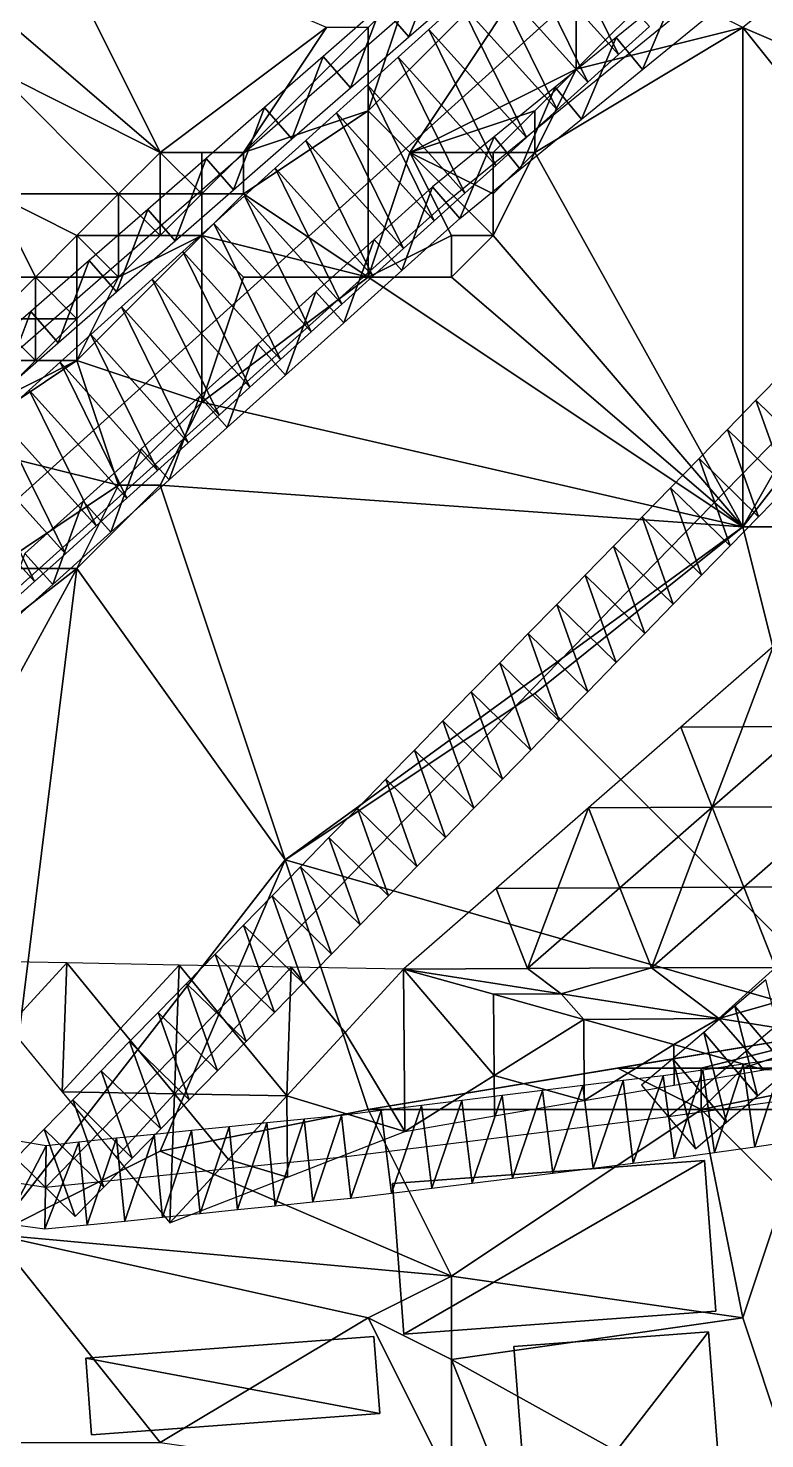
# Model space of a CAD drawing. Header units: metres. Extents: x -1103 to 901, y -902 to 905.
# Drawn here: x 3.7 to 39.1, y 344.2 to 412 of the extents above; entities that cross this region are included whole.
import ezdxf

# ---------------------------------------------------------------- set-up
doc = ezdxf.new("R2010")
doc.units = ezdxf.units.M
for name, color, linetype in [('OSM_BUILDING_FOOTPRINTS', 7, 'CONTINUOUS'), ('OSM_BUILDING_ROOFS', 1, 'CONTINUOUS'), ('OSM_BUILDING_WALLS', 8, 'CONTINUOUS'), ('OSM_PARKING', 8, 'CONTINUOUS'), ('OSM_ROAD_AXES', 2, 'CONTINUOUS'), ('OSM_ROAD_SURFACE', 9, 'CONTINUOUS'), ('OSM_TERRAIN', 3, 'CONTINUOUS'), ('OSM_WATER_SURFACE', 5, 'CONTINUOUS'), ('OSM_WATERWAYS', 5, 'CONTINUOUS')]:
    doc.layers.add(name, color=color, linetype=linetype)

msp = doc.modelspace()

# ---------------------------------------------------------------- linework, layer by layer
at = {"layer": 'OSM_BUILDING_FOOTPRINTS'}
for points in [[(21.168, 356.453, 12.042), (36.157, 357.559, 12.042), (36.699, 350.316, 12.042), (21.71, 349.21, 12.042), (21.168, 356.453, 12.042)], [(6.699, 344.366, 13.158), (6.422, 348.06, 13.158), (20.273, 349.099, 13.158), (20.549, 345.406, 13.158), (6.699, 344.366, 13.158)], [(27.004, 348.613, 12.706), (36.356, 349.32, 12.706), (37.152, 338.991, 12.706), (27.8, 338.272, 12.706), (27.004, 348.613, 12.706)]]:
    msp.add_polyline3d(points, close=True, dxfattribs=at)
at = {"layer": 'OSM_BUILDING_ROOFS'}
for points in [[(36.157, 357.559, 26.042), (21.168, 356.453, 26.042), (21.71, 349.21, 26.042)], [(36.157, 357.559, 26.042), (21.71, 349.21, 26.042), (36.699, 350.316, 26.042)], [(6.422, 348.06, 23.158), (20.549, 345.406, 23.158), (20.273, 349.099, 23.158)], [(36.356, 349.32, 26.706), (27.004, 348.613, 26.706), (27.8, 338.272, 26.706)], [(36.356, 349.32, 26.706), (27.8, 338.272, 26.706), (37.152, 338.991, 26.706)], [(6.422, 348.06, 23.158), (6.699, 344.366, 23.158), (20.549, 345.406, 23.158)]]:
    msp.add_3dface(points, dxfattribs=at)
at = {"layer": 'OSM_BUILDING_WALLS'}
for points in [[(36.157, 357.559, 12.042), (21.168, 356.453, 12.042), (21.168, 356.453, 26.042)], [(36.157, 357.559, 12.042), (21.168, 356.453, 26.042), (36.157, 357.559, 26.042)], [(36.699, 350.316, 12.042), (36.157, 357.559, 12.042), (36.157, 357.559, 26.042)], [(36.699, 350.316, 12.042), (36.157, 357.559, 26.042), (36.699, 350.316, 26.042)], [(21.168, 356.453, 12.042), (21.71, 349.21, 12.042), (21.71, 349.21, 26.042)], [(21.168, 356.453, 12.042), (21.71, 349.21, 26.042), (21.168, 356.453, 26.042)], [(21.71, 349.21, 12.042), (36.699, 350.316, 12.042), (36.699, 350.316, 26.042)], [(21.71, 349.21, 12.042), (36.699, 350.316, 26.042), (21.71, 349.21, 26.042)], [(20.273, 349.099, 13.158), (6.422, 348.06, 13.158), (6.422, 348.06, 23.158)], [(20.273, 349.099, 13.158), (6.422, 348.06, 23.158), (20.273, 349.099, 23.158)], [(20.549, 345.406, 13.158), (20.273, 349.099, 13.158), (20.273, 349.099, 23.158)], [(20.549, 345.406, 13.158), (20.273, 349.099, 23.158), (20.549, 345.406, 23.158)], [(36.356, 349.32, 12.706), (27.004, 348.613, 12.706), (27.004, 348.613, 26.706)], [(36.356, 349.32, 12.706), (27.004, 348.613, 26.706), (36.356, 349.32, 26.706)], [(37.152, 338.991, 12.706), (36.356, 349.32, 12.706), (36.356, 349.32, 26.706)], [(37.152, 338.991, 12.706), (36.356, 349.32, 26.706), (37.152, 338.991, 26.706)], [(27.004, 348.613, 12.706), (27.8, 338.272, 12.706), (27.8, 338.272, 26.706)], [(27.004, 348.613, 12.706), (27.8, 338.272, 26.706), (27.004, 348.613, 26.706)], [(6.422, 348.06, 13.158), (6.699, 344.366, 13.158), (6.699, 344.366, 23.158)], [(6.422, 348.06, 13.158), (6.699, 344.366, 23.158), (6.422, 348.06, 23.158)], [(6.699, 344.366, 13.158), (20.549, 345.406, 13.158), (20.549, 345.406, 23.158)], [(6.699, 344.366, 13.158), (20.549, 345.406, 23.158), (6.699, 344.366, 23.158)]]:
    msp.add_3dface(points, dxfattribs=at)
at = {"layer": 'OSM_PARKING'}
for points in [[(38, 378.394, 12.718), (39.462, 382.257, 12.431), (35.022, 378.38, 12.833)], [(40.978, 378.409, 12.622), (39.462, 382.257, 12.431), (38, 378.394, 12.718)], [(36.537, 374.532, 13.006), (35.022, 378.38, 12.833), (30.581, 374.503, 13.251)], [(36.537, 374.532, 13.006), (38, 378.394, 12.718), (35.022, 378.38, 12.833)], [(42.494, 374.561, 12.813), (40.978, 378.409, 12.622), (36.537, 374.532, 13.006)], [(40.978, 378.409, 12.622), (38, 378.394, 12.718), (36.537, 374.532, 13.006)], [(29.118, 370.64, 13.565), (30.581, 374.503, 13.251), (26.14, 370.626, 13.696)], [(32.096, 370.655, 13.435), (30.581, 374.503, 13.251), (29.118, 370.64, 13.565)], [(32.096, 370.655, 13.435), (36.537, 374.532, 13.006), (30.581, 374.503, 13.251)], [(35.075, 370.669, 13.305), (36.537, 374.532, 13.006), (32.096, 370.655, 13.435)], [(38.053, 370.684, 13.178), (36.537, 374.532, 13.006), (35.075, 370.669, 13.305)], [(42.494, 374.561, 12.813), (36.537, 374.532, 13.006), (38.053, 370.684, 13.178)], [(41.031, 370.699, 13.063), (42.494, 374.561, 12.813), (38.053, 370.684, 13.178)], [(27.656, 366.778, 13.875), (26.14, 370.626, 13.696), (21.699, 366.749, 14.132)], [(27.656, 366.778, 13.875), (29.118, 370.64, 13.565), (26.14, 370.626, 13.696)], [(33.612, 366.807, 13.619), (32.096, 370.655, 13.435), (27.656, 366.778, 13.875)], [(32.096, 370.655, 13.435), (29.118, 370.64, 13.565), (27.656, 366.778, 13.875)], [(33.612, 366.807, 13.619), (35.075, 370.669, 13.305), (32.096, 370.655, 13.435)], [(39.569, 366.836, 13.358), (38.053, 370.684, 13.178), (33.612, 366.807, 13.619)], [(38.053, 370.684, 13.178), (35.075, 370.669, 13.305), (33.612, 366.807, 13.619)], [(39.569, 366.836, 13.358), (41.031, 370.699, 13.063), (38.053, 370.684, 13.178)], [(5.508, 367.048, 14.365), (0.111, 367.147, 14.469), (2.7, 364.001, 14.526)], [(5.508, 367.048, 14.365), (2.7, 364.001, 14.526), (5.29, 360.855, 14.613)], [(8.097, 363.901, 14.46), (5.508, 367.048, 14.365), (5.29, 360.855, 14.613)], [(10.905, 366.948, 14.306), (5.508, 367.048, 14.365), (8.097, 363.901, 14.46)], [(10.905, 366.948, 14.306), (8.097, 363.901, 14.46), (10.687, 360.755, 14.631)], [(13.494, 363.802, 14.471), (10.905, 366.948, 14.306), (10.687, 360.755, 14.631)], [(16.302, 366.849, 14.303), (10.905, 366.948, 14.306), (13.494, 363.802, 14.471)], [(16.302, 366.849, 14.303), (13.494, 363.802, 14.471), (16.084, 360.656, 14.615)], [(18.891, 363.702, 14.443), (16.302, 366.849, 14.303), (16.084, 360.656, 14.615)], [(21.699, 366.749, 14.132), (16.302, 366.849, 14.303), (18.891, 363.702, 14.443)], [(21.699, 366.749, 14.132), (18.891, 363.702, 14.443), (21.754, 358.953, 14.577)], [(21.699, 366.749, 14.132), (29.271, 365.56, 13.882), (27.656, 366.778, 13.875)], [(21.699, 366.749, 14.132), (21.754, 358.953, 14.577), (26.054, 361.643, 14.265)], [(21.699, 366.749, 14.132), (26.054, 361.643, 14.265), (26.026, 365.541, 14.022)], [(21.699, 366.749, 14.132), (26.026, 365.541, 14.022), (29.271, 365.56, 13.882)], [(27.656, 366.778, 13.875), (29.271, 365.56, 13.882), (33.612, 366.807, 13.619)], [(29.271, 365.56, 13.882), (36.843, 364.372, 13.633), (33.612, 366.807, 13.619)], [(33.612, 366.807, 13.619), (36.843, 364.372, 13.633), (39.569, 366.836, 13.358)], [(39.569, 366.836, 13.358), (36.843, 364.372, 13.633), (41.184, 365.618, 13.367)], [(26.026, 365.541, 14.022), (30.354, 364.333, 13.913), (29.271, 365.56, 13.882)], [(26.026, 365.541, 14.022), (26.054, 361.643, 14.265), (30.354, 364.333, 13.913)], [(29.271, 365.56, 13.882), (30.354, 364.333, 13.913), (36.843, 364.372, 13.633)], [(36.843, 364.372, 13.633), (44.414, 363.183, 13.503), (41.184, 365.618, 13.367)], [(30.354, 364.333, 13.913), (26.054, 361.643, 14.265), (30.382, 360.435, 14.255)], [(30.354, 364.333, 13.913), (34.681, 363.125, 13.803), (36.843, 364.372, 13.633)], [(30.354, 364.333, 13.913), (30.382, 360.435, 14.255), (34.681, 363.125, 13.803)], [(34.681, 363.125, 13.803), (39.009, 361.917, 13.943), (36.843, 364.372, 13.633)], [(36.843, 364.372, 13.633), (39.009, 361.917, 13.943), (44.414, 363.183, 13.503)], [(8.097, 363.901, 14.46), (5.29, 360.855, 14.613), (10.687, 360.755, 14.631)], [(16.084, 360.656, 14.615), (13.494, 363.802, 14.471), (10.687, 360.755, 14.631)], [(18.891, 363.702, 14.443), (16.084, 360.656, 14.615), (21.754, 358.953, 14.577)], [(34.681, 363.125, 13.803), (30.382, 360.435, 14.255), (34.695, 361.176, 14.011)], [(34.681, 363.125, 13.803), (34.695, 361.176, 14.011), (39.009, 361.917, 13.943)], [(44.414, 363.183, 13.503), (39.009, 361.917, 13.943), (45.498, 361.956, 13.707)], [(26.054, 361.643, 14.265), (21.754, 358.953, 14.577), (26.068, 359.694, 14.417)], [(26.054, 361.643, 14.265), (26.068, 359.694, 14.417), (30.382, 360.435, 14.255)], [(10.687, 360.755, 14.631), (5.29, 360.855, 14.613), (7.879, 357.708, 14.774)], [(10.687, 360.755, 14.631), (7.879, 357.708, 14.774), (10.468, 354.562, 14.784)], [(13.276, 357.609, 14.731), (10.687, 360.755, 14.631), (10.468, 354.562, 14.784)], [(16.084, 360.656, 14.615), (10.687, 360.755, 14.631), (13.276, 357.609, 14.731)], [(16.084, 360.656, 14.615), (13.276, 357.609, 14.731), (16.111, 356.757, 14.689)], [(16.084, 360.656, 14.615), (16.111, 356.757, 14.689), (21.754, 358.953, 14.577)], [(13.276, 357.609, 14.731), (10.468, 354.562, 14.784), (16.111, 356.757, 14.689)]]:
    msp.add_3dface(points, dxfattribs=at)
at = {"layer": 'OSM_ROAD_AXES'}
for points in [[(-77.255, 318.222, 13.765), (-17.587, 370.653, 14.891), (41.507, 423.969, 9.215), (64.886, 443.101, 7.999), (86.894, 462.421, 8.395), (179.625, 541.713, 13.917)], [(21.533, 220.638, 15.284), (43.275, 222.971, 16.087), (68.555, 224.243, 16.043), (101.407, 224.896, 16.074), (106.459, 226.267, 16.066), (109.963, 229.916, 16.032), (111.466, 233.643, 15.997), (107.708, 271.067, 14.313), (105.011, 294.423, 14.925), (102.391, 315.823, 14.605), (98.025, 345.66, 14.245), (92.553, 382.243, 10.988), (91.282, 387.186, 10.388), (89.359, 392.672, 9.962), (83.688, 401.441, 9.343), (76.68, 410.454, 8.796), (72.9, 413.85, 8.624), (68.08, 415.32, 8.564), (62.299, 414.292, 8.719), (57.856, 410.897, 9.039), (4.488, 356.265, 14.73)], [(34.433, 359.649, 14.034), (83.688, 401.441, 9.343)], [(92.553, 382.243, 10.988), (74.304, 369.514, 12.272), (66.743, 365.688, 12.835), (55.7, 362.669, 13.414), (34.433, 359.649, 14.034), (18.935, 357.736, 14.555), (4.488, 356.265, 14.73), (-0.332, 356.995, 14.776), (-4.853, 358.621, 14.73), (-11.673, 363.631, 14.622), (-17.587, 370.653, 14.891)]]:
    msp.add_polyline3d(points, dxfattribs=at)
at = {"layer": 'OSM_ROAD_SURFACE'}
for points in [[(32.033, 410.707, 10.877), (28.821, 417.237, 10.448), (27.344, 415.904, 10.656)], [(32.033, 410.707, 10.877), (33.51, 412.04, 10.631), (28.821, 417.237, 10.448)], [(30.556, 409.374, 11.027), (27.344, 415.904, 10.656), (25.866, 414.571, 10.864)], [(30.556, 409.374, 11.027), (32.033, 410.707, 10.877), (27.344, 415.904, 10.656)], [(29.078, 408.041, 11.151), (25.866, 414.571, 10.864), (24.389, 413.238, 11.071)], [(29.078, 408.041, 11.151), (30.556, 409.374, 11.027), (25.866, 414.571, 10.864)], [(27.601, 406.708, 11.323), (24.389, 413.238, 11.071), (22.912, 411.906, 11.279)], [(27.601, 406.708, 11.323), (29.078, 408.041, 11.151), (24.389, 413.238, 11.071)], [(26.124, 405.375, 11.523), (22.912, 411.906, 11.279), (21.434, 410.573, 11.487)], [(26.124, 405.375, 11.523), (27.601, 406.708, 11.323), (22.912, 411.906, 11.279)], [(24.646, 404.042, 11.813), (21.434, 410.573, 11.487), (19.957, 409.24, 11.693)], [(24.646, 404.042, 11.813), (26.124, 405.375, 11.523), (21.434, 410.573, 11.487)], [(23.169, 402.71, 11.913), (19.957, 409.24, 11.693), (18.48, 407.907, 11.881)], [(23.169, 402.71, 11.913), (24.646, 404.042, 11.813), (19.957, 409.24, 11.693)], [(21.691, 401.377, 12.135), (18.48, 407.907, 11.881), (17.002, 406.574, 12.092)], [(21.691, 401.377, 12.135), (23.169, 402.71, 11.913), (18.48, 407.907, 11.881)], [(20.214, 400.044, 12.371), (17.002, 406.574, 12.092), (15.525, 405.241, 12.327)], [(20.214, 400.044, 12.371), (21.691, 401.377, 12.135), (17.002, 406.574, 12.092)], [(18.737, 398.711, 12.562), (15.525, 405.241, 12.327), (14.048, 403.908, 12.53)], [(18.737, 398.711, 12.562), (20.214, 400.044, 12.371), (15.525, 405.241, 12.327)], [(17.259, 397.378, 12.747), (14.048, 403.908, 12.53), (12.57, 402.575, 12.706)], [(17.259, 397.378, 12.747), (18.737, 398.711, 12.562), (14.048, 403.908, 12.53)], [(15.782, 396.045, 12.932), (12.57, 402.575, 12.706), (11.093, 401.242, 12.842)], [(15.782, 396.045, 12.932), (17.259, 397.378, 12.747), (12.57, 402.575, 12.706)], [(14.305, 394.712, 13.117), (11.093, 401.242, 12.842), (9.616, 399.91, 12.968)], [(14.305, 394.712, 13.117), (15.782, 396.045, 12.932), (11.093, 401.242, 12.842)], [(12.827, 393.379, 13.258), (9.616, 399.91, 12.968), (8.138, 398.577, 13.095)], [(12.827, 393.379, 13.258), (14.305, 394.712, 13.117), (9.616, 399.91, 12.968)], [(11.35, 392.046, 13.272), (8.138, 398.577, 13.095), (6.661, 397.244, 13.221)], [(11.35, 392.046, 13.272), (12.827, 393.379, 13.258), (8.138, 398.577, 13.095)], [(9.873, 390.714, 13.376), (6.661, 397.244, 13.221), (5.184, 395.911, 13.37)], [(9.873, 390.714, 13.376), (11.35, 392.046, 13.272), (6.661, 397.244, 13.221)], [(8.395, 389.381, 13.528), (5.184, 395.911, 13.37), (3.706, 394.578, 13.53)], [(8.395, 389.381, 13.528), (9.873, 390.714, 13.376), (5.184, 395.911, 13.37)], [(40.004, 395.485, 11.356), (38.636, 394.084, 11.536), (41.497, 391.289, 11.63)], [(6.918, 388.048, 13.655), (3.706, 394.578, 13.53), (2.229, 393.245, 13.642)], [(6.918, 388.048, 13.655), (8.395, 389.381, 13.528), (3.706, 394.578, 13.53)], [(38.636, 394.084, 11.536), (37.267, 392.683, 11.732), (40.129, 389.888, 11.83)], [(38.636, 394.084, 11.536), (40.129, 389.888, 11.83), (41.497, 391.289, 11.63)], [(5.441, 386.715, 13.722), (2.229, 393.245, 13.642), (0.752, 391.912, 13.733)], [(5.441, 386.715, 13.722), (6.918, 388.048, 13.655), (2.229, 393.245, 13.642)], [(37.267, 392.683, 11.732), (35.899, 391.282, 11.957), (38.76, 388.487, 12.031)], [(37.267, 392.683, 11.732), (38.76, 388.487, 12.031), (40.129, 389.888, 11.83)], [(3.963, 385.382, 13.797), (0.752, 391.912, 13.733), (-0.726, 390.579, 13.84)], [(3.963, 385.382, 13.797), (5.441, 386.715, 13.722), (0.752, 391.912, 13.733)], [(35.899, 391.282, 11.957), (34.53, 389.882, 12.188), (37.392, 387.086, 12.18)], [(35.899, 391.282, 11.957), (37.392, 387.086, 12.18), (38.76, 388.487, 12.031)], [(2.486, 384.049, 13.883), (3.963, 385.382, 13.797), (-0.726, 390.579, 13.84)], [(34.53, 389.882, 12.188), (33.162, 388.481, 12.306), (36.023, 385.686, 12.317)], [(34.53, 389.882, 12.188), (36.023, 385.686, 12.317), (37.392, 387.086, 12.18)], [(33.162, 388.481, 12.306), (31.794, 387.08, 12.435), (34.655, 384.285, 12.453)], [(33.162, 388.481, 12.306), (34.655, 384.285, 12.453), (36.023, 385.686, 12.317)], [(31.794, 387.08, 12.435), (30.425, 385.679, 12.577), (33.287, 382.884, 12.59)], [(31.794, 387.08, 12.435), (33.287, 382.884, 12.59), (34.655, 384.285, 12.453)], [(30.425, 385.679, 12.577), (29.057, 384.278, 12.718), (31.918, 381.483, 12.727)], [(30.425, 385.679, 12.577), (31.918, 381.483, 12.727), (33.287, 382.884, 12.59)], [(29.057, 384.278, 12.718), (27.688, 382.877, 12.86), (30.55, 380.082, 12.863)], [(29.057, 384.278, 12.718), (30.55, 380.082, 12.863), (31.918, 381.483, 12.727)], [(27.688, 382.877, 12.86), (26.32, 381.477, 13.001), (29.181, 378.682, 13.001)], [(27.688, 382.877, 12.86), (29.181, 378.682, 13.001), (30.55, 380.082, 12.863)], [(26.32, 381.477, 13.001), (24.952, 380.076, 13.143), (27.813, 377.281, 13.151)], [(26.32, 381.477, 13.001), (27.813, 377.281, 13.151), (29.181, 378.682, 13.001)], [(24.952, 380.076, 13.143), (23.583, 378.675, 13.284), (26.445, 375.88, 13.301)], [(24.952, 380.076, 13.143), (26.445, 375.88, 13.301), (27.813, 377.281, 13.151)], [(23.583, 378.675, 13.284), (22.215, 377.274, 13.426), (25.076, 374.479, 13.452)], [(23.583, 378.675, 13.284), (25.076, 374.479, 13.452), (26.445, 375.88, 13.301)], [(22.215, 377.274, 13.426), (20.846, 375.873, 13.567), (23.708, 373.078, 13.602)], [(22.215, 377.274, 13.426), (23.708, 373.078, 13.602), (25.076, 374.479, 13.452)], [(20.846, 375.873, 13.567), (19.478, 374.473, 13.705), (22.339, 371.678, 13.752)], [(20.846, 375.873, 13.567), (22.339, 371.678, 13.752), (23.708, 373.078, 13.602)], [(19.478, 374.473, 13.705), (18.11, 373.072, 13.845), (20.971, 370.277, 13.902)], [(19.478, 374.473, 13.705), (20.971, 370.277, 13.902), (22.339, 371.678, 13.752)], [(18.11, 373.072, 13.845), (16.741, 371.671, 13.995), (19.603, 368.876, 14.048)], [(18.11, 373.072, 13.845), (19.603, 368.876, 14.048), (20.971, 370.277, 13.902)], [(16.741, 371.671, 13.995), (15.373, 370.27, 14.097), (18.234, 367.475, 14.194)], [(16.741, 371.671, 13.995), (18.234, 367.475, 14.194), (19.603, 368.876, 14.048)], [(15.373, 370.27, 14.097), (14.004, 368.869, 14.164), (16.866, 366.074, 14.299)], [(15.373, 370.27, 14.097), (16.866, 366.074, 14.299), (18.234, 367.475, 14.194)], [(14.004, 368.869, 14.164), (12.636, 367.469, 14.229), (15.497, 364.674, 14.377)], [(14.004, 368.869, 14.164), (15.497, 364.674, 14.377), (16.866, 366.074, 14.299)], [(12.636, 367.469, 14.229), (11.268, 366.068, 14.297), (14.129, 363.273, 14.454)], [(12.636, 367.469, 14.229), (14.129, 363.273, 14.454), (15.497, 364.674, 14.377)], [(11.268, 366.068, 14.297), (9.899, 364.667, 14.368), (12.761, 361.872, 14.532)], [(11.268, 366.068, 14.297), (12.761, 361.872, 14.532), (14.129, 363.273, 14.454)], [(40.204, 361.924, 13.859), (39.109, 366.24, 13.377), (37.616, 364.974, 13.522)], [(38.712, 360.657, 13.922), (37.616, 364.974, 13.522), (36.124, 363.707, 13.665)], [(38.712, 360.657, 13.922), (40.204, 361.924, 13.859), (37.616, 364.974, 13.522)], [(9.899, 364.667, 14.368), (8.531, 363.266, 14.44), (11.392, 360.471, 14.609)], [(9.899, 364.667, 14.368), (11.392, 360.471, 14.609), (12.761, 361.872, 14.532)], [(37.219, 359.391, 14.032), (36.124, 363.707, 13.665), (34.631, 362.441, 13.808)], [(37.219, 359.391, 14.032), (38.712, 360.657, 13.922), (36.124, 363.707, 13.665)], [(8.531, 363.266, 14.44), (7.162, 361.865, 14.511), (10.024, 359.07, 14.68)], [(8.531, 363.266, 14.44), (10.024, 359.07, 14.68), (11.392, 360.471, 14.609)], [(35.727, 358.124, 14.141), (34.631, 362.441, 13.808), (33.139, 361.175, 14.107)], [(35.727, 358.124, 14.141), (37.219, 359.391, 14.032), (34.631, 362.441, 13.808)], [(38.018, 362.179, 13.816), (36.085, 361.904, 13.71), (36.647, 357.944, 14.145)], [(38.018, 362.179, 13.816), (36.647, 357.944, 14.145), (38.58, 358.218, 14.071)], [(39.952, 362.453, 13.775), (38.018, 362.179, 13.816), (38.58, 358.218, 14.071)], [(39.952, 362.453, 13.775), (38.58, 358.218, 14.071), (40.514, 358.493, 14.006)], [(7.162, 361.865, 14.511), (5.794, 360.465, 14.583), (8.655, 357.669, 14.745)], [(7.162, 361.865, 14.511), (8.655, 357.669, 14.745), (10.024, 359.07, 14.68)], [(32.25, 361.395, 14.134), (30.313, 361.156, 14.206), (30.803, 357.186, 14.238)], [(32.25, 361.395, 14.134), (30.803, 357.186, 14.238), (32.74, 357.425, 14.188)], [(34.169, 361.632, 13.952), (32.25, 361.395, 14.134), (32.74, 357.425, 14.188)], [(34.169, 361.632, 13.952), (32.74, 357.425, 14.188), (34.696, 357.667, 14.171)], [(36.085, 361.904, 13.71), (34.169, 361.632, 13.952), (34.696, 357.667, 14.171)], [(36.085, 361.904, 13.71), (34.696, 357.667, 14.171), (36.647, 357.944, 14.145)], [(26.439, 360.678, 14.35), (24.502, 360.439, 14.422), (24.992, 356.469, 14.45)], [(26.439, 360.678, 14.35), (24.992, 356.469, 14.45), (26.929, 356.708, 14.379)], [(28.376, 360.917, 14.278), (26.439, 360.678, 14.35), (26.929, 356.708, 14.379)], [(28.376, 360.917, 14.278), (26.929, 356.708, 14.379), (28.866, 356.947, 14.309)], [(30.313, 361.156, 14.206), (28.376, 360.917, 14.278), (28.866, 356.947, 14.309)], [(30.313, 361.156, 14.206), (28.866, 356.947, 14.309), (30.803, 357.186, 14.238)], [(5.794, 360.465, 14.583), (4.426, 359.064, 14.654), (7.287, 356.269, 14.79)], [(5.794, 360.465, 14.583), (7.287, 356.269, 14.79), (8.655, 357.669, 14.745)], [(20.627, 359.96, 14.565), (18.711, 359.724, 14.607), (19.16, 355.749, 14.603)], [(20.627, 359.96, 14.565), (19.16, 355.749, 14.603), (21.117, 355.991, 14.573)], [(22.564, 360.2, 14.494), (20.627, 359.96, 14.565), (21.117, 355.991, 14.573)], [(22.564, 360.2, 14.494), (21.117, 355.991, 14.573), (23.055, 356.23, 14.52)], [(24.502, 360.439, 14.422), (22.564, 360.2, 14.494), (23.055, 356.23, 14.52)], [(24.502, 360.439, 14.422), (23.055, 356.23, 14.52), (24.992, 356.469, 14.45)], [(15.121, 359.358, 14.645), (13.315, 359.174, 14.664), (13.72, 355.195, 14.689)], [(15.121, 359.358, 14.645), (13.72, 355.195, 14.689), (15.526, 355.379, 14.659)], [(16.927, 359.542, 14.626), (15.121, 359.358, 14.645), (15.526, 355.379, 14.659)], [(16.927, 359.542, 14.626), (15.526, 355.379, 14.659), (17.332, 355.563, 14.631)], [(18.711, 359.724, 14.607), (16.927, 359.542, 14.626), (17.332, 355.563, 14.631)], [(18.711, 359.724, 14.607), (17.332, 355.563, 14.631), (19.16, 355.749, 14.603)], [(4.426, 359.064, 14.654), (3.057, 357.663, 14.725), (5.919, 354.868, 14.817)], [(4.426, 359.064, 14.654), (5.919, 354.868, 14.817), (7.287, 356.269, 14.79)], [(7.897, 358.623, 14.682), (6.091, 358.439, 14.674), (6.496, 354.46, 14.809)], [(7.897, 358.623, 14.682), (6.496, 354.46, 14.809), (8.302, 354.643, 14.779)], [(9.703, 358.807, 14.691), (7.897, 358.623, 14.682), (8.302, 354.643, 14.779)], [(9.703, 358.807, 14.691), (8.302, 354.643, 14.779), (10.108, 354.827, 14.749)], [(11.509, 358.991, 14.683), (9.703, 358.807, 14.691), (10.108, 354.827, 14.749)], [(11.509, 358.991, 14.683), (10.108, 354.827, 14.749), (11.914, 355.011, 14.719)], [(13.315, 359.174, 14.664), (11.509, 358.991, 14.683), (11.914, 355.011, 14.719)], [(13.315, 359.174, 14.664), (11.914, 355.011, 14.719), (13.72, 355.195, 14.689)], [(4.523, 358.265, 14.684), (3.181, 358.486, 14.691), (2.582, 354.531, 14.859)], [(4.523, 358.265, 14.684), (2.582, 354.531, 14.859), (4.453, 354.266, 14.842)], [(6.091, 358.439, 14.674), (4.523, 358.265, 14.684), (4.453, 354.266, 14.842)], [(6.091, 358.439, 14.674), (4.453, 354.266, 14.842), (6.496, 354.46, 14.809)]]:
    msp.add_3dface(points, dxfattribs=at)
at = {"layer": 'OSM_TERRAIN'}
for points in [[(52, 406, 9.49), (48, 420, 8.884), (38, 412, 9.924)], [(2, 410, 12.643), (10, 406, 12.625), (-4, 418, 12.394)], [(10, 406, 12.625), (4, 418, 12.409), (-4, 418, 12.394)], [(10, 406, 12.625), (18, 412, 11.804), (4, 418, 12.409)], [(22, 406, 12.151), (30, 418, 10.309), (20, 408, 11.965)], [(20, 408, 11.965), (30, 418, 10.309), (22, 414, 10.613)], [(22, 406, 12.151), (30, 410, 11.141), (30, 418, 10.309)], [(30, 410, 11.141), (34, 414, 10.465), (30, 418, 10.309)], [(20, 412, 10.942), (20, 408, 11.965), (22, 414, 10.613)], [(30, 410, 11.141), (38, 412, 9.924), (34, 414, 10.465)], [(10, 406, 12.625), (14, 406, 11.854), (18, 412, 11.804)], [(14, 406, 11.854), (20, 408, 11.965), (20, 412, 10.942)], [(14, 406, 11.854), (20, 412, 10.942), (18, 412, 11.804)], [(38, 388, 12.052), (38, 412, 9.924), (28, 406, 11.081)], [(28, 406, 11.081), (38, 412, 9.924), (30, 410, 11.141)], [(38, 388, 12.052), (46, 402, 10.482), (38, 412, 9.924)], [(46, 402, 10.482), (52, 406, 9.49), (38, 412, 9.924)], [(2, 404, 11.88), (8, 404, 12.835), (2, 410, 12.643)], [(8, 404, 12.835), (10, 406, 12.625), (2, 410, 12.643)], [(28, 408, 11.35), (30, 410, 11.141), (22, 406, 12.151)], [(28, 408, 11.35), (28, 406, 11.081), (30, 410, 11.141)], [(14, 404, 12.477), (20, 408, 11.965), (14, 406, 11.854)], [(14, 404, 12.477), (20, 400, 12.343), (20, 408, 11.965)], [(20, 400, 12.343), (22, 406, 12.151), (20, 408, 11.965)], [(26, 406, 11.566), (28, 408, 11.35), (22, 406, 12.151)], [(26, 406, 11.566), (28, 406, 11.081), (28, 408, 11.35)], [(8, 404, 12.835), (10, 404, 11.956), (10, 406, 12.625)], [(10, 404, 11.956), (12, 404, 12.136), (10, 406, 12.625)], [(12, 404, 12.136), (12, 406, 11.887), (10, 406, 12.625)], [(12, 406, 11.887), (14, 406, 11.854), (10, 406, 12.625)], [(12, 404, 12.136), (14, 404, 12.477), (14, 406, 11.854)], [(12, 404, 12.136), (14, 406, 11.854), (12, 406, 11.887)], [(20, 400, 12.343), (24, 402, 11.7), (22, 406, 12.151)], [(24, 402, 11.7), (26, 402, 11.783), (22, 406, 12.151)], [(26, 402, 11.783), (26, 404, 11.364), (22, 406, 12.151)], [(22, 406, 12.151), (26, 404, 11.364), (26, 406, 11.566)], [(38, 388, 12.052), (28, 406, 11.081), (26, 402, 11.783)], [(26, 402, 11.783), (28, 406, 11.081), (26, 404, 11.364)], [(26, 404, 11.364), (28, 406, 11.081), (26, 406, 11.566)], [(38, 388, 12.052), (58, 388, 11.965), (52, 406, 9.49)], [(38, 388, 12.052), (52, 406, 9.49), (46, 402, 10.482)], [(0, 400, 12.561), (4, 400, 13.256), (2, 404, 11.88)], [(4, 400, 13.256), (6, 402, 13.045), (2, 404, 11.88)], [(6, 402, 13.045), (8, 404, 12.835), (2, 404, 11.88)], [(6, 402, 13.045), (8, 402, 12.063), (8, 404, 12.835)], [(8, 402, 12.063), (10, 402, 12.393), (8, 404, 12.835)], [(10, 402, 12.393), (10, 404, 11.956), (8, 404, 12.835)], [(10, 402, 12.393), (12, 402, 12.73), (12, 404, 12.136)], [(10, 402, 12.393), (12, 404, 12.136), (10, 404, 11.956)], [(12, 402, 12.73), (14, 404, 12.477), (12, 404, 12.136)], [(12, 402, 12.73), (20, 400, 12.343), (14, 404, 12.477)], [(4, 400, 13.256), (6, 400, 12.321), (6, 402, 13.045)], [(6, 396, 13.392), (12, 402, 12.73), (8, 400, 12.666)], [(6, 396, 13.392), (12, 394, 13.261), (12, 402, 12.73)], [(6, 400, 12.321), (8, 400, 12.666), (6, 402, 13.045)], [(8, 400, 12.666), (8, 402, 12.063), (6, 402, 13.045)], [(8, 400, 12.666), (12, 402, 12.73), (10, 402, 12.393)], [(8, 400, 12.666), (10, 402, 12.393), (8, 402, 12.063)], [(12, 394, 13.261), (14, 400, 12.967), (12, 402, 12.73)], [(14, 400, 12.967), (20, 400, 12.343), (12, 402, 12.73)], [(24, 400, 12.081), (24, 402, 11.7), (20, 400, 12.343)], [(24, 400, 12.081), (38, 388, 12.052), (26, 402, 11.783)], [(24, 400, 12.081), (26, 402, 11.783), (24, 402, 11.7)], [(2, 398, 13.354), (4, 400, 13.256), (0, 400, 12.561)], [(2, 398, 13.354), (4, 398, 12.568), (4, 400, 13.256)], [(4, 398, 12.568), (6, 398, 12.919), (4, 400, 13.256)], [(6, 398, 12.919), (6, 400, 12.321), (4, 400, 13.256)], [(6, 398, 12.919), (6, 396, 13.392), (8, 400, 12.666)], [(6, 398, 12.919), (8, 400, 12.666), (6, 400, 12.321)], [(12, 394, 13.261), (20, 400, 12.343), (14, 400, 12.967)], [(12, 394, 13.261), (38, 388, 12.052), (20, 400, 12.343)], [(20, 400, 12.343), (38, 388, 12.052), (24, 400, 12.081)], [(2, 396, 12.82), (4, 396, 13.162), (2, 398, 13.354)], [(4, 396, 13.162), (4, 398, 12.568), (2, 398, 13.354)], [(4, 396, 13.162), (6, 396, 13.392), (6, 398, 12.919)], [(4, 396, 13.162), (6, 398, 12.919), (4, 398, 12.568)], [(0, 392, 13.691), (8, 390, 13.658), (6, 396, 13.392)], [(0, 392, 13.691), (6, 396, 13.392), (2, 394, 13.431)], [(2, 394, 13.431), (6, 396, 13.392), (4, 396, 13.162)], [(2, 394, 13.431), (4, 396, 13.162), (2, 396, 12.82)], [(8, 390, 13.658), (12, 394, 13.261), (6, 396, 13.392)], [(8, 390, 13.658), (10, 390, 13.208), (12, 394, 13.261)], [(10, 390, 13.208), (38, 388, 12.052), (12, 394, 13.261)], [(2, 386, 14.076), (8, 390, 13.658), (0, 392, 13.691)], [(2, 386, 14.076), (6, 386, 13.519), (8, 390, 13.658)], [(6, 386, 13.519), (16, 372, 13.957), (10, 390, 13.208)], [(6, 386, 13.519), (10, 390, 13.208), (8, 390, 13.658)], [(16, 372, 13.957), (38, 388, 12.052), (10, 390, 13.208)], [(28, 380, 12.916), (38, 388, 12.052), (16, 372, 13.957)], [(28, 380, 12.916), (44, 364, 13.26), (38, 388, 12.052)], [(44, 364, 13.26), (58, 388, 11.965), (38, 388, 12.052)], [(-6, 364, 14.647), (6, 386, 13.519), (-12, 372, 14.764)], [(-12, 372, 14.764), (6, 386, 13.519), (2, 386, 14.076)], [(-6, 364, 14.647), (2, 354, 14.833), (6, 386, 13.519)], [(2, 354, 14.833), (16, 372, 13.957), (6, 386, 13.519)], [(44, 364, 13.26), (28, 380, 12.916), (16, 372, 13.957)], [(10, 358, 14.69), (16, 372, 13.957), (2, 354, 14.833)], [(10, 358, 14.69), (20, 360, 14.537), (16, 372, 13.957)], [(20, 360, 14.537), (44, 364, 13.26), (16, 372, 13.957)], [(32, 362, 14.084), (44, 364, 13.26), (20, 360, 14.537)], [(32, 362, 14.084), (36, 362, 13.633), (44, 364, 13.26)], [(36, 362, 13.633), (38, 362, 13.889), (44, 364, 13.26)], [(38, 362, 13.889), (46, 362, 13.599), (44, 364, 13.26)], [(36, 360, 13.975), (32, 362, 14.084), (20, 360, 14.537)], [(32, 362, 14.084), (36, 360, 13.975), (36, 362, 13.633)], [(36, 360, 13.975), (38, 362, 13.889), (36, 362, 13.633)], [(36, 360, 13.975), (46, 362, 13.599), (38, 362, 13.889)], [(36, 360, 13.975), (54, 360, 13.523), (46, 362, 13.599)], [(24, 352, 14.483), (20, 360, 14.537), (10, 358, 14.69)], [(24, 352, 14.483), (36, 360, 13.975), (20, 360, 14.537)], [(38, 350, 14.593), (36, 360, 13.975), (24, 352, 14.483)], [(38, 350, 14.593), (40, 356, 14.124), (36, 360, 13.975)], [(40, 356, 14.124), (54, 360, 13.523), (36, 360, 13.975)], [(2, 354, 14.833), (24, 352, 14.483), (10, 358, 14.69)], [(42, 338, 14.671), (40, 356, 14.124), (38, 350, 14.593)], [(-4, 344, 15.288), (10, 344, 15.304), (2, 354, 14.833)], [(10, 344, 15.304), (20, 350, 15.133), (2, 354, 14.833)], [(20, 350, 15.133), (24, 352, 14.483), (2, 354, 14.833)], [(20, 350, 15.133), (24, 348, 14.728), (24, 352, 14.483)], [(24, 348, 14.728), (38, 350, 14.593), (24, 352, 14.483)], [(24, 342, 15.404), (20, 350, 15.133), (10, 344, 15.304)], [(24, 342, 15.404), (24, 348, 14.728), (20, 350, 15.133)], [(42, 338, 14.671), (38, 350, 14.593), (24, 348, 14.728)], [(28, 338, 14.821), (24, 348, 14.728), (24, 342, 15.404)], [(28, 338, 14.821), (42, 338, 14.671), (24, 348, 14.728)]]:
    msp.add_3dface(points, dxfattribs=at)
at = {"layer": 'OSM_WATER_SURFACE'}
for points in [[(23.449, 415.509, 10.951), (20.639, 413.058, 11.323), (21.954, 411.551, 11.323)], [(23.449, 415.509, 10.951), (21.954, 411.551, 11.323), (24.764, 414.002, 10.951)], [(34.85, 413.913, 10.314), (31.915, 411.526, 10.876), (33.178, 409.974, 10.622)], [(34.85, 413.913, 10.314), (33.178, 409.974, 10.622), (36.112, 412.362, 10.242)], [(20.639, 413.058, 11.323), (17.829, 410.608, 11.674), (19.143, 409.1, 11.674)], [(20.639, 413.058, 11.323), (19.143, 409.1, 11.674), (21.954, 411.551, 11.323)], [(31.915, 411.526, 10.876), (28.981, 409.138, 11.304), (30.243, 407.587, 10.897)], [(31.915, 411.526, 10.876), (30.243, 407.587, 10.897), (33.178, 409.974, 10.622)], [(17.829, 410.608, 11.674), (15.019, 408.157, 12.003), (16.333, 406.649, 12.003)], [(17.829, 410.608, 11.674), (16.333, 406.649, 12.003), (19.143, 409.1, 11.674)], [(28.981, 409.138, 11.304), (26.047, 406.75, 11.638), (27.309, 405.199, 11.252)], [(28.981, 409.138, 11.304), (27.309, 405.199, 11.252), (30.243, 407.587, 10.897)], [(15.019, 408.157, 12.003), (12.209, 405.706, 12.311), (13.523, 404.199, 12.384)], [(15.019, 408.157, 12.003), (13.523, 404.199, 12.384), (16.333, 406.649, 12.003)], [(26.047, 406.75, 11.638), (23.094, 404.347, 12.026), (24.394, 402.827, 11.877)], [(26.047, 406.75, 11.638), (24.394, 402.827, 11.877), (27.309, 405.199, 11.252)], [(12.209, 405.706, 12.311), (9.398, 403.255, 12.601), (10.713, 401.748, 12.64)], [(12.209, 405.706, 12.311), (10.713, 401.748, 12.64), (13.523, 404.199, 12.384)], [(23.094, 404.347, 12.026), (20.278, 401.816, 12.32), (21.616, 400.329, 12.225)], [(23.094, 404.347, 12.026), (21.616, 400.329, 12.225), (24.394, 402.827, 11.877)], [(9.398, 403.255, 12.601), (6.588, 400.804, 12.877), (7.903, 399.297, 12.879)], [(9.398, 403.255, 12.601), (7.903, 399.297, 12.879), (10.713, 401.748, 12.64)], [(20.278, 401.816, 12.32), (17.482, 399.301, 12.665), (18.819, 397.814, 12.619)], [(20.278, 401.816, 12.32), (18.819, 397.814, 12.619), (21.616, 400.329, 12.225)], [(6.588, 400.804, 12.877), (3.778, 398.353, 13.147), (5.092, 396.846, 13.147)], [(6.588, 400.804, 12.877), (5.092, 396.846, 13.147), (7.903, 399.297, 12.879)], [(17.482, 399.301, 12.665), (14.685, 396.787, 12.992), (16.022, 395.299, 12.969)], [(17.482, 399.301, 12.665), (16.022, 395.299, 12.969), (18.819, 397.814, 12.619)], [(3.778, 398.353, 13.147), (0.978, 395.912, 13.414), (2.272, 394.386, 13.414)], [(3.778, 398.353, 13.147), (2.272, 394.386, 13.414), (5.092, 396.846, 13.147)], [(14.685, 396.787, 12.992), (11.888, 394.272, 13.298), (13.226, 392.785, 13.223)], [(14.685, 396.787, 12.992), (13.226, 392.785, 13.223), (16.022, 395.299, 12.969)], [(11.888, 394.272, 13.298), (9.092, 391.757, 13.561), (10.429, 390.27, 13.25)], [(11.888, 394.272, 13.298), (10.429, 390.27, 13.25), (13.226, 392.785, 13.223)], [(9.092, 391.757, 13.561), (6.295, 389.243, 13.799), (7.633, 387.755, 13.46)], [(9.092, 391.757, 13.561), (7.633, 387.755, 13.46), (10.429, 390.27, 13.25)], [(6.295, 389.243, 13.799), (3.499, 386.728, 13.993), (4.836, 385.241, 13.663)], [(6.295, 389.243, 13.799), (4.836, 385.241, 13.663), (7.633, 387.755, 13.46)], [(3.499, 386.728, 13.993), (2.039, 382.726, 13.848), (4.836, 385.241, 13.663)]]:
    msp.add_3dface(points, dxfattribs=at)
at = {"layer": 'OSM_WATERWAYS'}
for points in [[(174.23, 529.858, 14.134), (133.762, 495.487, 12.985), (94.941, 461.226, 7.684), (56.021, 429.852, 8.308), (23.744, 403.587, 11.901), (-12.612, 370.896, 14.729), (-49.842, 336.724, 14.854), (-68.6, 317.835, 13.8), (-75.099, 313.81, 14.092), (-107.244, 287.711, 16.192), (-140.394, 265.593, 18.761), (-158.511, 247.987, 19.854), (-231.234, 184.054, 16.372), (-192.335, 140.559, 13.465), (-186.952, 136.833, 13.246), (-188.356, 116.451, 11.793)], [(82.041, 464.102, 8.984), (65.593, 447.579, 8.423), (38.158, 427.01, 8.948), (1.625, 395.149, 13.178), (-21.522, 376.072, 14.003), (-118.828, 291.327, 16.073), (-161.33, 257.519, 19.095), (-179.867, 240.135, 19.492), (-235.909, 189.562, 16.75), (-231.234, 184.054, 16.372)]]:
    msp.add_polyline3d(points, dxfattribs=at)

doc.saveas('drawing.dxf')
